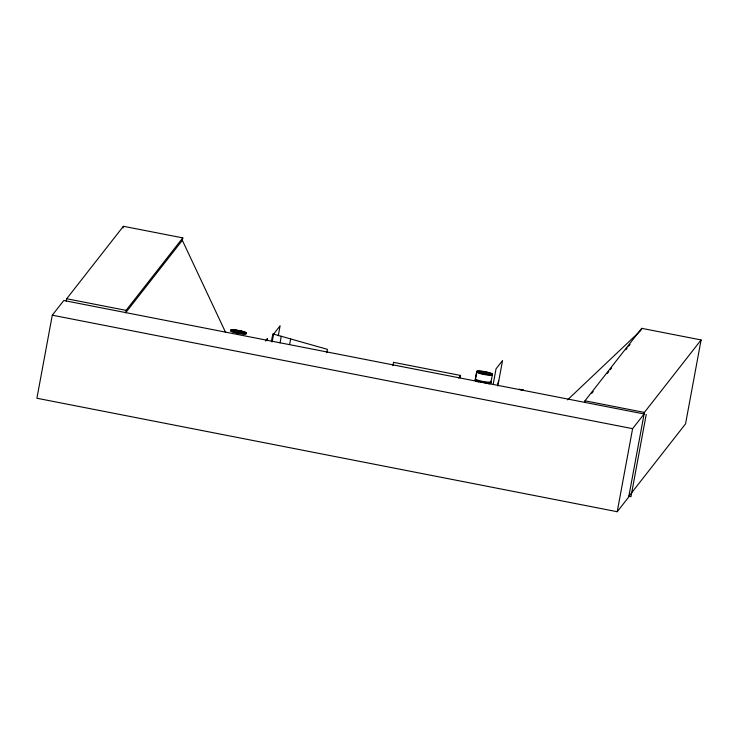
<?xml version="1.0" encoding="UTF-8"?>
<svg xmlns="http://www.w3.org/2000/svg" width="738" height="738" viewBox="0 0 738 738"><rect width="100%" height="100%" fill="white"/><g stroke="black" fill="none" stroke-linecap="round" stroke-linejoin="round"><path stroke-width="1.11" d="M617.217 511.72L632.604 428.667L644.108 413.981L63.791 300.495L52.297 315.191L36.9 398.243L617.217 511.72L628.711 497.025L644.394 412.422L701.1 339.95L641.7 328.336L584.994 400.808L584.699 402.358M66.263 301.012L66.688 298.752L123.394 226.28L182.793 237.894L182.341 240.32L125.635 312.792L126.087 310.366L182.793 237.894M123.089 227.894L123.394 226.28M267.045 340.725L267.451 338.511L265.505 341.002M271.399 341.639L272.829 333.89L327.414 349.351L326.805 352.672M272.165 341.86L273.604 334.111L280.108 325.799L278.263 335.772M280.043 342.921L281.27 336.279M289.628 344.471L290.652 338.936M392.92 365.661L393.529 362.34L460.318 375.402L459.903 377.616M460.161 377.718L460.567 375.504L458.621 378.004M476.794 371.5L475.429 378.862A7.98 1.098 10.5 0 0 484.525 381.721A7.98 1.098 10.5 0 0 490.383 381.223M475.447 378.862L476.73 371.961M491.047 381.915L492.412 374.553A7.989 1.098 10.5 0 0 481.351 371.399A7.989 1.098 10.5 0 0 480.032 373.087A7.989 1.098 10.5 0 0 492.43 374.544M493.168 384.341L496.037 368.843L502.541 360.531L497.818 386.002M497.753 383.945L498.694 380.863M641.414 329.895L641.7 328.336M646.239 414.322L630.981 496.683L628.887 496.277M701.1 339.95L685.547 423.861L628.841 496.333M591.793 393.299L593.204 391.491M607.383 373.373L608.804 371.565M610.225 369.747L611.636 367.939M625.815 349.821L627.235 348.013M628.647 346.196L630.067 344.388M567.577 399.848L640.584 330.679M239.979 331.334L238.78 330.993M237.553 332.58L238.18 332.737L237.728 332.58M238.153 333.152L237.258 332.884L237.94 332.903M239.38 331.38L239.666 331.768M240.136 331.694L239.527 331.768M237.599 333.096L237.313 332.912M237.581 333.041L238.531 333.225M485.466 372.791L485.696 372.939M484.377 372.764L486.231 372.791L485.567 372.939M238.162 331.187L239.804 331.74M484.423 372.422L483.879 372.515L484.654 372.773M483.704 373.751L484.11 373.797M238.475 333.189L237.737 333.004L238.383 333.124M239.444 331.325L239.998 331.639M239.361 331.749L240.108 331.565M237.636 333.041L237.968 333.096M484.396 372.358L484.903 372.395M484.765 372.441L484.34 372.524M485.475 372.496L485.29 372.469M485.401 372.921L484.239 372.561M238.392 331.058L239.481 331.344M238.928 331.473L237.857 331.39L239.25 331.786M239.546 331.676L238.678 331.519M484.811 372.173L485.466 372.284M484.967 372.644L483.99 372.395L484.82 372.819M523.279 389.987L519.054 389.295L523.187 390.107M485.309 372.487L485.521 372.672M485.3 372.81L484.718 372.699M66.688 298.752L126.087 310.366M584.994 400.808L644.394 412.422M52.297 315.191L632.604 428.667M237.784 333.198L237.23 333.041M485.429 372.293L485.908 372.487M485.41 372.561L486.231 372.791M238.632 331.178L240.164 331.713M485.613 372.607L486.287 372.939M182.341 240.32L225.514 332.229M490.3 382.238A8.09 1.116 10.5 0 1 483.325 382.57A8.09 1.116 10.5 0 1 475.604 379.636M490.696 383.142A7.98 1.098 10.5 0 1 487.938 383.686M478.39 381.998A7.98 1.098 10.5 0 1 475.604 380.199M490.383 381.767A8.09 1.116 10.5 0 1 483.408 382.099A8.09 1.116 10.5 0 1 475.696 379.166M234.057 331.63A7.989 1.098 10.5 0 0 246.446 333.078A7.989 1.098 10.5 0 0 235.376 329.941A7.989 1.098 10.5 0 0 234.057 331.63M233.946 332.386A7.933 1.089 10.5 0 0 246.243 333.825A7.933 1.089 10.5 0 0 235.256 330.716A7.933 1.089 10.5 0 0 233.946 332.386M234.001 331.934A7.989 1.098 10.5 0 0 246.391 333.382A7.989 1.098 10.5 0 0 235.321 330.209A7.989 1.098 10.5 0 0 234.001 331.897A7.989 1.098 10.5 0 0 246.4 333.355A7.989 1.098 10.5 0 0 235.321 330.246A7.989 1.098 10.5 0 0 234.001 331.934M480.087 372.801A7.989 1.098 10.5 0 0 492.486 374.249A7.989 1.098 10.5 0 0 481.407 371.113A7.989 1.098 10.5 0 0 480.087 372.801M479.977 373.548A7.943 1.089 10.5 0 0 492.301 374.987A7.943 1.089 10.5 0 0 481.287 371.869A7.943 1.089 10.5 0 0 479.977 373.548"/></g></svg>
